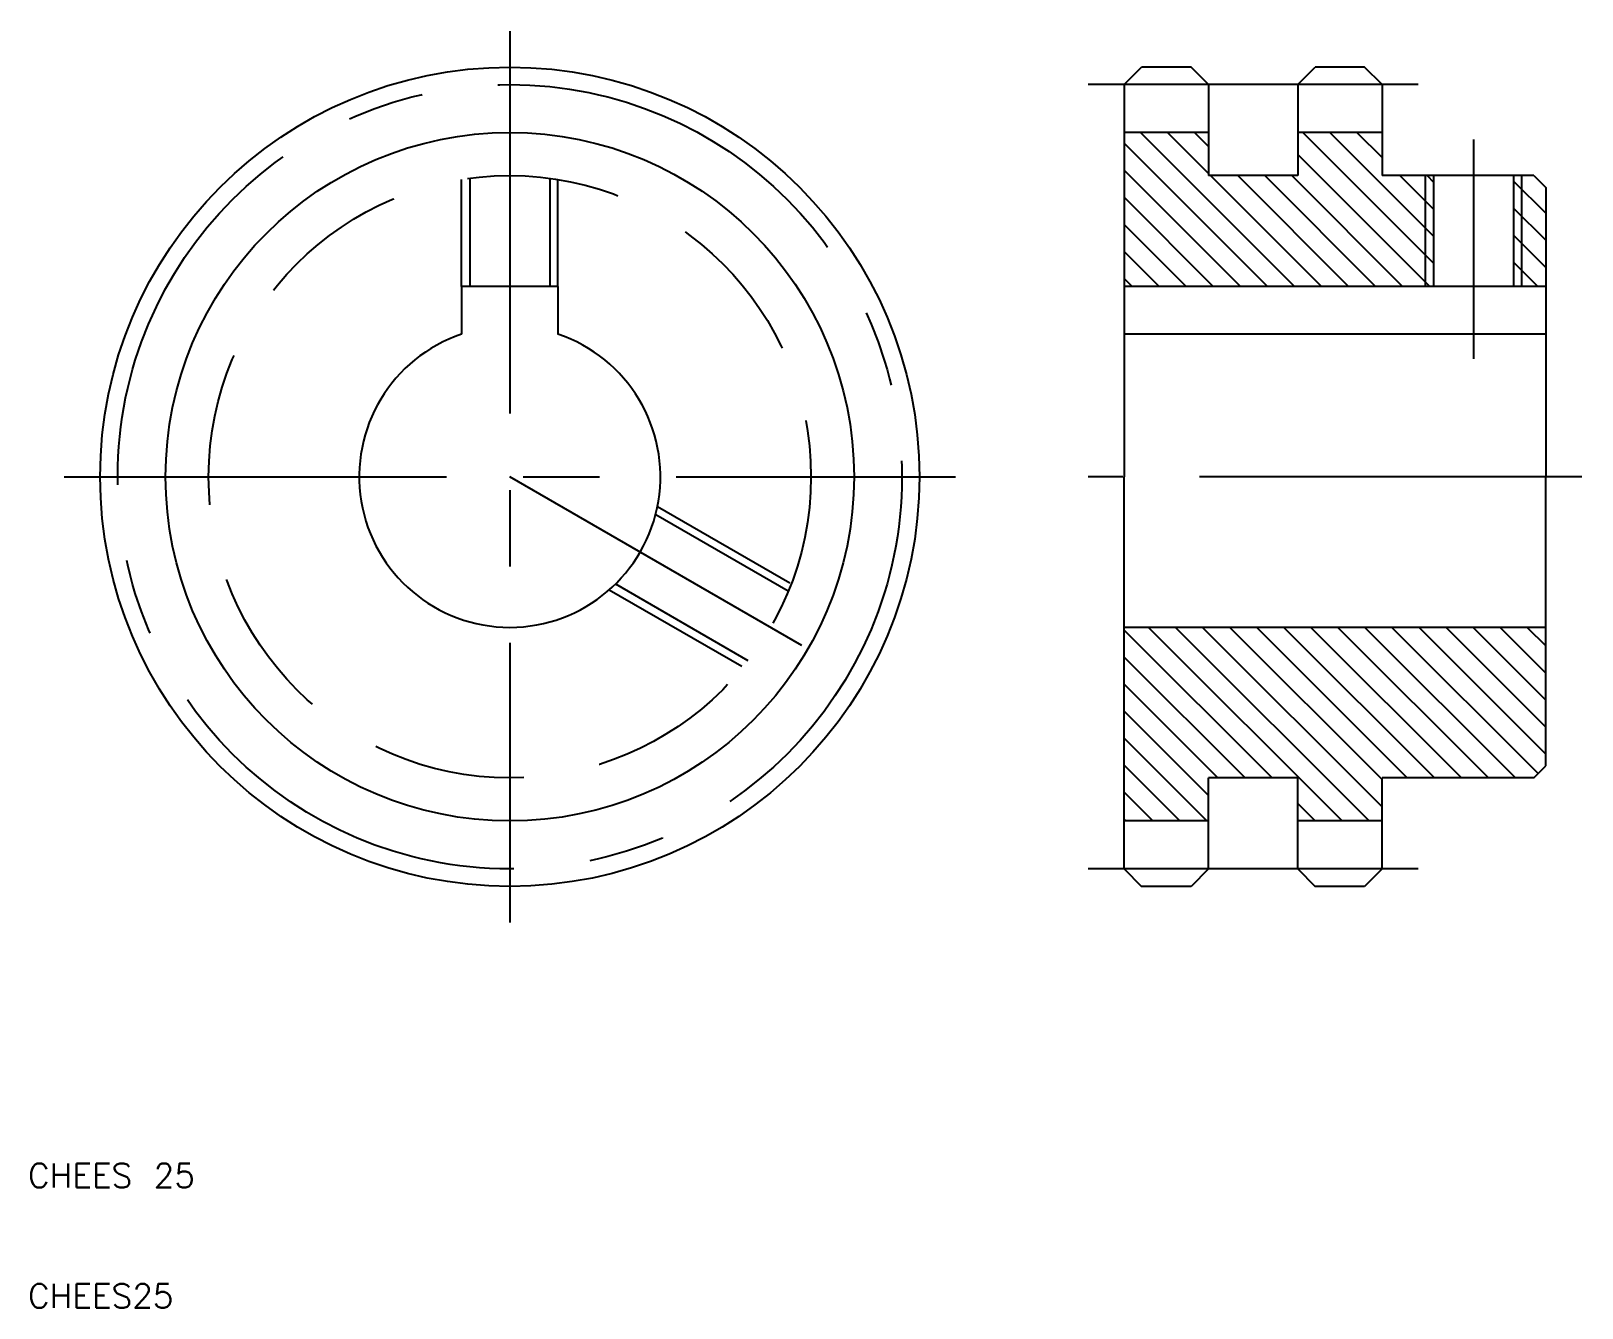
# Model space of a CAD drawing. Extents: x 10 to 139, y 10 to 116.
import ezdxf

# ---------------------------------------------------------------- set-up
doc = ezdxf.new("R2010")
doc.units = 0
doc.linetypes.add('CENTER', pattern=[50.8, 31.75, -6.35, 6.35, -6.35])
doc.linetypes.add('DASHED', pattern=[19.05, 12.7, -6.35])
doc.layers.get('0').update_dxf_attribs({"linetype": 'CONTINUOUS'})
doc.layers.add('CENTER', color=1, linetype='CENTER')
doc.layers.add('HATCH', color=3, linetype='CONTINUOUS')
doc.styles.get("Standard").update_dxf_attribs({"font": 'txt.shx'})

msp = doc.modelspace()

# ---------------------------------------------------------------- linework, layer by layer
at = {"color": 7, "linetype": 'CONTINUOUS'}
for p, q in [((101, 111.55), (102.45, 113)), ((106.55, 113), (102.45, 113)), ((108, 111.55), (106.55, 113)), ((115.4, 111.55), (116.85, 113)), ((120.95, 113), (116.85, 113)), ((122.4, 111.55), (120.95, 113)), ((101, 111.55), (101, 79)), ((108, 111.55), (108, 104)), ((115.4, 111.55), (115.4, 104)), ((122.4, 111.55), (122.4, 104)), ((108, 107.575), (101, 107.575)), ((122.4, 107.575), (115.4, 107.575)), ((115.4, 104), (108, 104)), ((135, 104), (122.4, 104)), ((126.6765, 104), (126.6765, 94.8)), ((133.3235, 104), (133.3235, 94.8)), ((135, 104), (136, 103)), ((136, 103), (136, 79)), ((54, 94.8), (46, 94.8)), ((46, 94.8), (46, 90.842719)), ((54, 94.8), (54, 90.842719)), ((136, 94.8), (101, 94.8)), ((136, 90.842719), (101, 90.842719)), ((101, 46.45), (101, 79)), ((136, 55), (136, 79)), ((136, 66.5), (101, 66.5)), ((135, 54), (136, 55)), ((108, 46.45), (108, 54)), ((115.4, 54), (108, 54)), ((115.4, 46.45), (115.4, 54)), ((122.4, 46.45), (122.4, 54)), ((135, 54), (122.4, 54)), ((108, 50.425), (101, 50.425)), ((122.4, 50.425), (115.4, 50.425)), ((101, 46.45), (102.45, 45)), ((108, 46.45), (106.55, 45)), ((115.4, 46.45), (116.85, 45)), ((122.4, 46.45), (120.95, 45)), ((106.55, 45), (102.45, 45)), ((120.95, 45), (116.85, 45))]:
    msp.add_line(p, q, dxfattribs=at)
at = {"color": 3, "linetype": 'CONTINUOUS'}
for p, q in [((102.357063, 107.575), (115.132063, 94.8)), ((104.602127, 107.575), (108, 104.177127)), ((106.847191, 107.575), (108, 106.422191)), ((115.827447, 107.575), (126.6765, 96.725947)), ((118.072511, 107.575), (126.6765, 98.971011)), ((120.317575, 107.575), (122.4, 105.492575)), ((101, 106.686999), (112.886999, 94.8)), ((115.4, 105.757383), (126.357383, 94.8)), ((101, 104.441935), (110.641935, 94.8)), ((108.177127, 104), (117.377127, 94.8)), ((110.422191, 104), (119.622191, 94.8)), ((112.667255, 104), (121.867255, 94.8)), ((114.912319, 104), (124.112319, 94.8)), ((123.892575, 104), (126.6765, 101.216075)), ((126, 94.8), (126, 104)), ((126.137639, 104), (126.6765, 103.461139)), ((133.3235, 103.549331), (136, 100.872831)), ((134, 94.8), (134, 104)), ((101, 102.196871), (108.396871, 94.8)), ((133.3235, 101.304267), (136, 98.627767)), ((101, 99.951806), (106.151806, 94.8)), ((133.3235, 99.059203), (136, 96.382703)), ((101, 97.706742), (103.906742, 94.8)), ((133.3235, 96.814139), (135.337639, 94.8)), ((101, 95.461678), (101.661678, 94.8)), ((101, 66.275846), (113.275846, 54)), ((103.02091, 66.5), (119.09591, 50.425)), ((105.265974, 66.5), (121.340974, 50.425)), ((107.511038, 66.5), (122.4, 51.611038)), ((109.756102, 66.5), (122.4, 53.856102)), ((112.001166, 66.5), (124.501166, 54)), ((114.24623, 66.5), (126.74623, 54)), ((116.491294, 66.5), (128.991294, 54)), ((118.736358, 66.5), (131.236358, 54)), ((120.981422, 66.5), (133.481422, 54)), ((123.226486, 66.5), (135.363243, 54.363243)), ((125.47155, 66.5), (136, 55.97155)), ((127.716614, 66.5), (136, 58.216614)), ((129.961678, 66.5), (136, 60.461678)), ((132.206742, 66.5), (136, 62.706742)), ((134.451806, 66.5), (136, 64.951806)), ((101, 64.030782), (111.030782, 54)), ((101, 61.785718), (108.785718, 54)), ((101, 59.540654), (108, 52.540654)), ((101, 57.29559), (107.87059, 50.425)), ((101, 55.050526), (105.625526, 50.425)), ((101, 52.805462), (103.380462, 50.425)), ((115.4, 51.875846), (116.850846, 50.425))]:
    msp.add_line(p, q, dxfattribs=at)
at = {"color": 3, "linetype": 'DASHED'}
for p, q in [((46, 94.8), (46, 103.677925)), ((46.6765, 103.778102), (46.6765, 94.8)), ((53.3235, 103.778102), (53.3235, 94.8)), ((54, 94.8), (54, 103.677925)), ((62.256096, 76.542742), (73.37171, 70.125139)), ((73.120216, 69.489184), (62.097423, 75.853197)), ((58.256096, 69.614539), (69.37171, 63.196936)), ((69.796716, 63.732713), (58.773923, 70.096726))]:
    msp.add_line(p, q, dxfattribs=at)
at = {"color": 7, "linetype": 'CONTINUOUS'}
msp.add_circle((50, 79), 34, dxfattribs=at)
at = {"color": 3, "linetype": 'CONTINUOUS'}
msp.add_circle((50, 79), 28.575, dxfattribs=at)
at = {"color": 3, "linetype": 'DASHED'}
msp.add_circle((50, 79), 25, dxfattribs=at)
at = {"color": 7, "linetype": 'CONTINUOUS'}
msp.add_arc((50, 79), 12.5, 108.662925, 71.337075, dxfattribs=at)
at = {"layer": 'CENTER', "color": 1, "linetype": 'CENTER'}
for p, q in [((50, 116), (50, 42)), ((125.4, 111.55), (98, 111.55)), ((130, 107), (130, 88.8)), ((13, 79), (87, 79)), ((74.248711, 65), (50, 79)), ((139, 79), (98, 79)), ((125.4, 46.45), (98, 46.45))]:
    msp.add_line(p, q, dxfattribs=at)
msp.add_circle((50, 79), 32.55, dxfattribs=at)
at = {"layer": 'HATCH'}
msp.add_line((101, 50.560398), (101.135398, 50.425), dxfattribs=at)

# ---------------------------------------------------------------- texts
at = {"color": 7, "linetype": 'CONTINUOUS'}
for s, p in [('CHEES 25', (10, 20)), ('CHEES25', (10, 10))]:
    msp.add_text(s, height=2, dxfattribs=at).set_placement(p)

doc.saveas('drawing.dxf')
